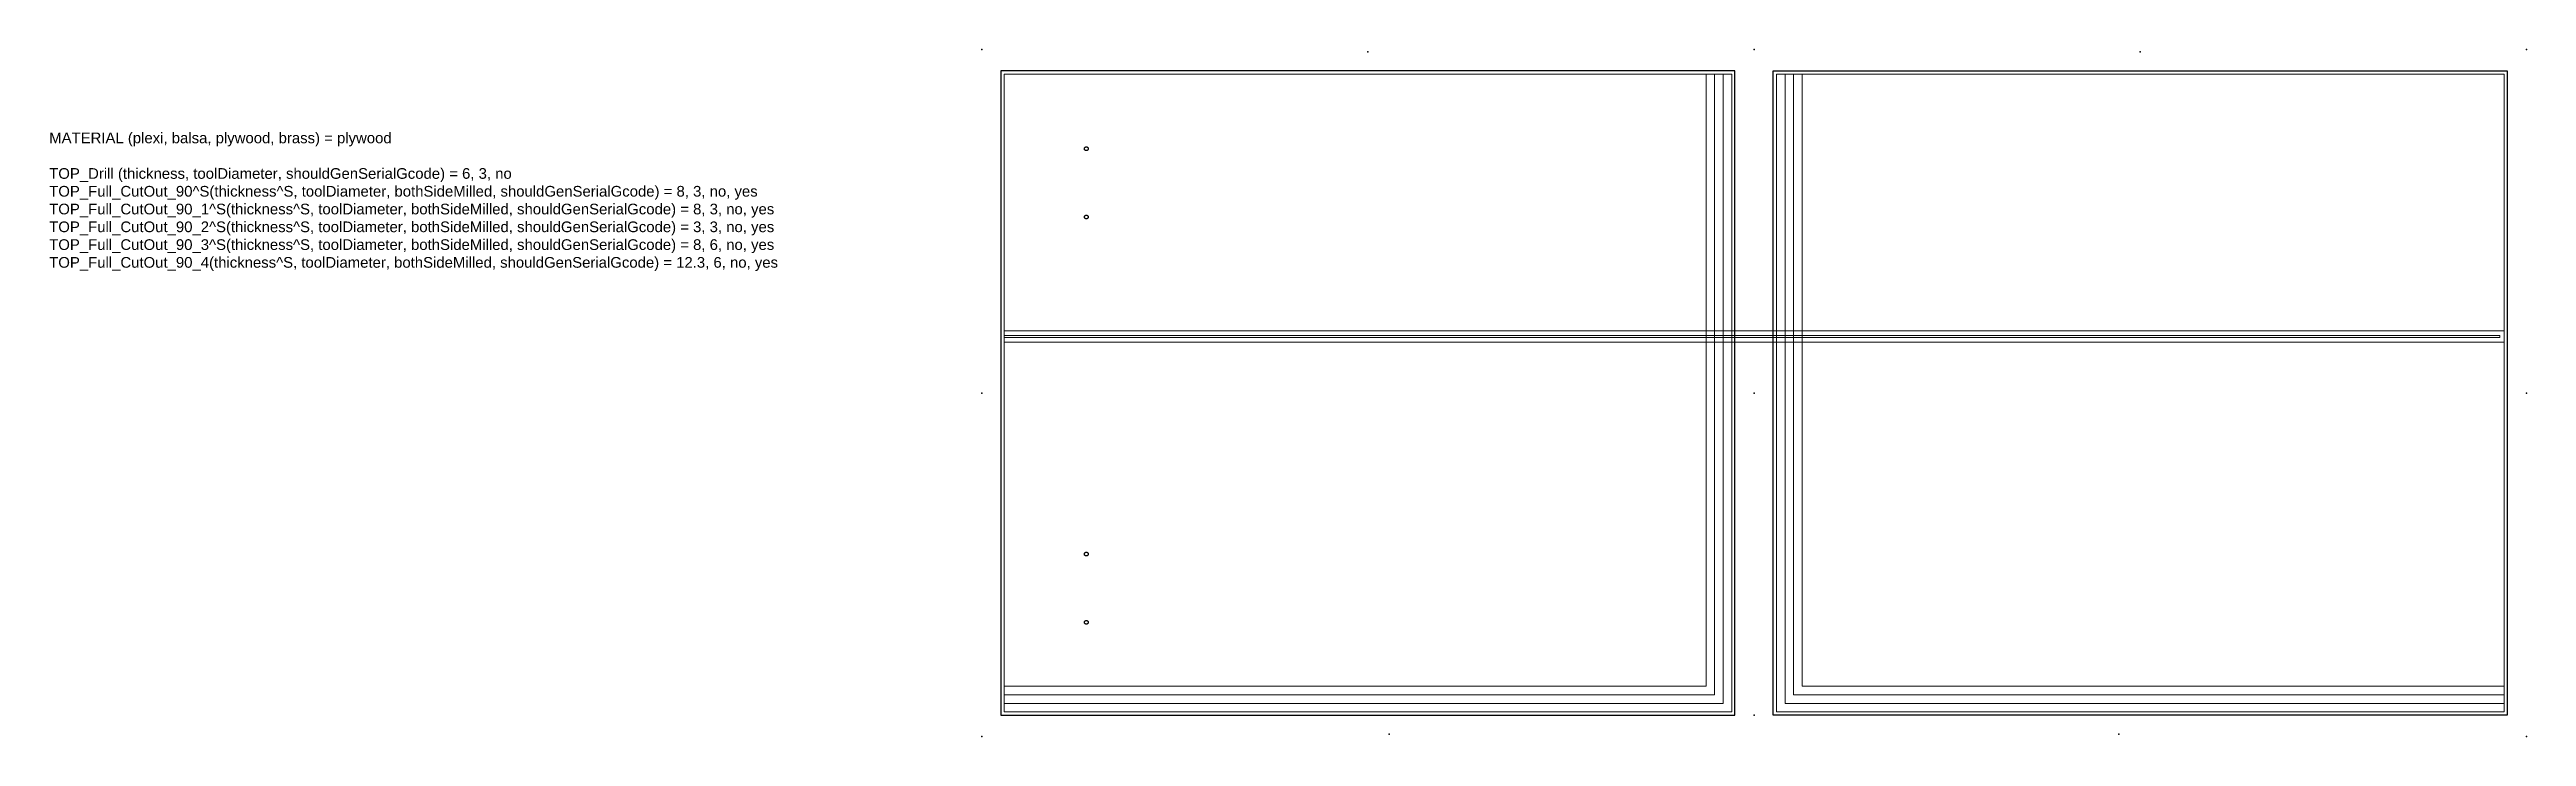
# Model space of a CAD drawing. Header units: millimetres. Extents: x -168 to 993, y 135 to 457.
import ezdxf

# ---------------------------------------------------------------- set-up
doc = ezdxf.new("R2010")
doc.units = ezdxf.units.MM
for name, color, linetype in [('TOP_Drill', 1, 'Continuous'), ('TOP_Full_CutOut_90', 7, 'Continuous'), ('TOP_Full_CutOut_90_4', 7, 'Continuous')]:
    doc.layers.add(name, color=color, linetype=linetype)
for name, color, linetype, lineweight in [('TOP_Full_CutOut_90_1', 7, 'Continuous', 18), ('TOP_Full_CutOut_90_2', 7, 'Continuous', 18), ('TOP_Full_CutOut_90_3', 7, 'Continuous', 18)]:
    doc.layers.add(name, color=color, linetype=linetype, lineweight=lineweight)
doc.styles.get("Standard").update_dxf_attribs({"font": 'txt.shx'})

msp = doc.modelspace()

# ---------------------------------------------------------------- linework, layer by layer
at = {"layer": 'TOP_Drill'}
for p in [(268.520272, 457.476468), (449.520272, 456.476468), (630.520272, 457.476468), (811.520272, 456.476468), (992.520272, 457.476468), (268.520272, 296.476468), (630.520272, 296.476468), (992.520272, 296.476468), (630.520272, 145.476468), (268.520272, 135.476468), (459.520272, 136.476468), (801.520272, 136.476468), (992.520272, 135.476468)]:
    msp.add_point(p, dxfattribs=at)
at = {"layer": 'TOP_Full_CutOut_90'}
for points in [[(318.420272, 410.976468), (318.415342, 410.882392), (318.400605, 410.789348), (318.376223, 410.698353), (318.342463, 410.610405), (318.299695, 410.526468), (318.248387, 410.447461), (318.189102, 410.374251), (318.12249, 410.307638), (318.049279, 410.248353), (317.970272, 410.197045), (317.886335, 410.154277), (317.798387, 410.120517), (317.707393, 410.096135), (317.614348, 410.081398), (317.520272, 410.076468), (317.426196, 410.081398), (317.333151, 410.096135), (317.242157, 410.120517), (317.154209, 410.154277), (317.070272, 410.197045), (316.991265, 410.248353), (316.918054, 410.307638), (316.851442, 410.374251), (316.792157, 410.447461), (316.740849, 410.526468), (316.698081, 410.610405), (316.664321, 410.698353), (316.639939, 410.789348), (316.625202, 410.882392), (316.620272, 410.976468), (316.625202, 411.070544), (316.639939, 411.163589), (316.664321, 411.254583), (316.698081, 411.342531), (316.740849, 411.426468), (316.792157, 411.505475), (316.851442, 411.578686), (316.918054, 411.645298), (316.991265, 411.704583), (317.070272, 411.755891), (317.154209, 411.798659), (317.242157, 411.832419), (317.333151, 411.856801), (317.426196, 411.871538), (317.520272, 411.876468), (317.614348, 411.871538), (317.707393, 411.856801), (317.798387, 411.832419), (317.886335, 411.798659), (317.970272, 411.755891), (318.049279, 411.704583), (318.12249, 411.645298), (318.189102, 411.578686), (318.248387, 411.505475), (318.299695, 411.426468), (318.342463, 411.342531), (318.376223, 411.254583), (318.400605, 411.163589), (318.415342, 411.070544), (318.420272, 410.976468)], [(318.420272, 378.976468), (318.415342, 378.882392), (318.400605, 378.789348), (318.376223, 378.698353), (318.342463, 378.610405), (318.299695, 378.526468), (318.248387, 378.447461), (318.189102, 378.374251), (318.12249, 378.307638), (318.049279, 378.248353), (317.970272, 378.197045), (317.886335, 378.154277), (317.798387, 378.120517), (317.707393, 378.096135), (317.614348, 378.081398), (317.520272, 378.076468), (317.426196, 378.081398), (317.333151, 378.096135), (317.242157, 378.120517), (317.154209, 378.154277), (317.070272, 378.197045), (316.991265, 378.248353), (316.918054, 378.307638), (316.851442, 378.374251), (316.792157, 378.447461), (316.740849, 378.526468), (316.698081, 378.610405), (316.664321, 378.698353), (316.639939, 378.789348), (316.625202, 378.882392), (316.620272, 378.976468), (316.625202, 379.070544), (316.639939, 379.163589), (316.664321, 379.254583), (316.698081, 379.342531), (316.740849, 379.426468), (316.792157, 379.505475), (316.851442, 379.578686), (316.918054, 379.645298), (316.991265, 379.704583), (317.070272, 379.755891), (317.154209, 379.798659), (317.242157, 379.832419), (317.333151, 379.856801), (317.426196, 379.871538), (317.520272, 379.876468), (317.614348, 379.871538), (317.707393, 379.856801), (317.798387, 379.832419), (317.886335, 379.798659), (317.970272, 379.755891), (318.049279, 379.704583), (318.12249, 379.645298), (318.189102, 379.578686), (318.248387, 379.505475), (318.299695, 379.426468), (318.342463, 379.342531), (318.376223, 379.254583), (318.400605, 379.163589), (318.415342, 379.070544), (318.420272, 378.976468)], [(318.420272, 220.976468), (318.415342, 220.882392), (318.400605, 220.789348), (318.376223, 220.698353), (318.342463, 220.610405), (318.299695, 220.526468), (318.248387, 220.447461), (318.189102, 220.374251), (318.12249, 220.307638), (318.049279, 220.248353), (317.970272, 220.197045), (317.886335, 220.154277), (317.798387, 220.120517), (317.707393, 220.096135), (317.614348, 220.081398), (317.520272, 220.076468), (317.426196, 220.081398), (317.333151, 220.096135), (317.242157, 220.120517), (317.154209, 220.154277), (317.070272, 220.197045), (316.991265, 220.248353), (316.918054, 220.307638), (316.851442, 220.374251), (316.792157, 220.447461), (316.740849, 220.526468), (316.698081, 220.610405), (316.664321, 220.698353), (316.639939, 220.789348), (316.625202, 220.882392), (316.620272, 220.976468), (316.625202, 221.070544), (316.639939, 221.163589), (316.664321, 221.254583), (316.698081, 221.342531), (316.740849, 221.426468), (316.792157, 221.505475), (316.851442, 221.578686), (316.918054, 221.645298), (316.991265, 221.704583), (317.070272, 221.755891), (317.154209, 221.798659), (317.242157, 221.832419), (317.333151, 221.856801), (317.426196, 221.871538), (317.520272, 221.876468), (317.614348, 221.871538), (317.707393, 221.856801), (317.798387, 221.832419), (317.886335, 221.798659), (317.970272, 221.755891), (318.049279, 221.704583), (318.12249, 221.645298), (318.189102, 221.578686), (318.248387, 221.505475), (318.299695, 221.426468), (318.342463, 221.342531), (318.376223, 221.254583), (318.400605, 221.163589), (318.415342, 221.070544), (318.420272, 220.976468)], [(318.420272, 188.976468), (318.415342, 188.882392), (318.400605, 188.789348), (318.376223, 188.698353), (318.342463, 188.610405), (318.299695, 188.526468), (318.248387, 188.447461), (318.189102, 188.374251), (318.12249, 188.307638), (318.049279, 188.248353), (317.970272, 188.197045), (317.886335, 188.154277), (317.798387, 188.120517), (317.707393, 188.096135), (317.614348, 188.081398), (317.520272, 188.076468), (317.426196, 188.081398), (317.333151, 188.096135), (317.242157, 188.120517), (317.154209, 188.154277), (317.070272, 188.197045), (316.991265, 188.248353), (316.918054, 188.307638), (316.851442, 188.374251), (316.792157, 188.447461), (316.740849, 188.526468), (316.698081, 188.610405), (316.664321, 188.698353), (316.639939, 188.789348), (316.625202, 188.882392), (316.620272, 188.976468), (316.625202, 189.070544), (316.639939, 189.163589), (316.664321, 189.254583), (316.698081, 189.342531), (316.740849, 189.426468), (316.792157, 189.505475), (316.851442, 189.578686), (316.918054, 189.645298), (316.991265, 189.704583), (317.070272, 189.755891), (317.154209, 189.798659), (317.242157, 189.832419), (317.333151, 189.856801), (317.426196, 189.871538), (317.520272, 189.876468), (317.614348, 189.871538), (317.707393, 189.856801), (317.798387, 189.832419), (317.886335, 189.798659), (317.970272, 189.755891), (318.049279, 189.704583), (318.12249, 189.645298), (318.189102, 189.578686), (318.248387, 189.505475), (318.299695, 189.426468), (318.342463, 189.342531), (318.376223, 189.254583), (318.400605, 189.163589), (318.415342, 189.070544), (318.420272, 188.976468)]]:
    msp.add_lwpolyline(points, close=True, dxfattribs=at)
at = {"layer": 'TOP_Full_CutOut_90_1'}
for points in [[(279.020272, 158.976468), (608.020272, 158.976468), (608.020272, 445.976468)], [(982.020272, 158.976468), (653.020272, 158.976468), (653.020272, 445.976468)]]:
    msp.add_lwpolyline(points, dxfattribs=at)
at = {"layer": 'TOP_Full_CutOut_90_2'}
for points in [[(620.020272, 445.976468), (279.020272, 445.976468), (279.020272, 146.976468), (620.020272, 146.976468)], [(641.020272, 445.976468), (982.020272, 445.976468), (982.020272, 146.976468), (641.020272, 146.976468)]]:
    msp.add_lwpolyline(points, close=True, dxfattribs=at)
msp.add_lwpolyline([(279.020272, 325.576468), (982.020272, 325.576468), (982.020272, 320.376468), (279.020272, 320.376468), (279.020272, 322.476468), (980.020272, 322.476468), (980.020272, 323.476468), (279.020272, 323.476468)], dxfattribs=at)
at = {"layer": 'TOP_Full_CutOut_90_3'}
for points in [[(616.020272, 150.976468), (616.020272, 445.976468), (612.020272, 445.976468), (612.020272, 154.976468), (279.020272, 154.976468), (279.020272, 150.976468), (616.020272, 150.976468)], [(645.020272, 150.976468), (645.020272, 445.976468), (649.020272, 445.976468), (649.020272, 154.976468), (982.020272, 154.976468), (982.020272, 150.976468), (645.020272, 150.976468)]]:
    msp.add_lwpolyline(points, dxfattribs=at)
at = {"layer": 'TOP_Full_CutOut_90_4'}
for points in [[(621.520272, 447.476468), (277.520272, 447.476468), (277.520272, 145.476468), (621.520272, 145.476468)], [(639.520272, 447.476468), (983.520272, 447.476468), (983.520272, 145.476468), (639.520272, 145.476468)]]:
    msp.add_lwpolyline(points, close=True, dxfattribs=at)

# ---------------------------------------------------------------- texts
at = {"insert": (-168.576835, 418.548513), "char_height": 5, "width": 378.90625, "attachment_point": 1}
msp.add_mtext('{\\f@Arial Unicode MS|b0|i0|c238|p34;MATERIAL (plexi, balsa, plywood, brass) = plywood^J\\PTOP_Drill (thickness, toolDiameter, shouldGenSerialGcode) = 6, 3, no^JTOP_Full_CutOut_90^S(thickness^S, toolDiameter, bothSideMilled, shouldGenSerialGcode) = 8, 3, no, yes\\PTOP_Full_CutOut_90_1^S(thickness^S, toolDiameter, bothSideMilled, shouldGenSerialGcode) = 8, 3, no, yes\\PTOP_Full_CutOut_90_2^S(thickness^S, toolDiameter, bothSideMilled, shouldGenSerialGcode) = 3, 3, no, yes\\PTOP_Full_CutOut_90_3^S(thickness^S, toolDiameter, bothSideMilled, shouldGenSerialGcode) = 8, 6, no, yes\\PTOP_Full_CutOut_90_4(thickness^S, toolDiameter, bothSideMilled, shouldGenSerialGcode) = 12.3, 6, no, yes\\P}', dxfattribs=at)

doc.saveas('drawing.dxf')
